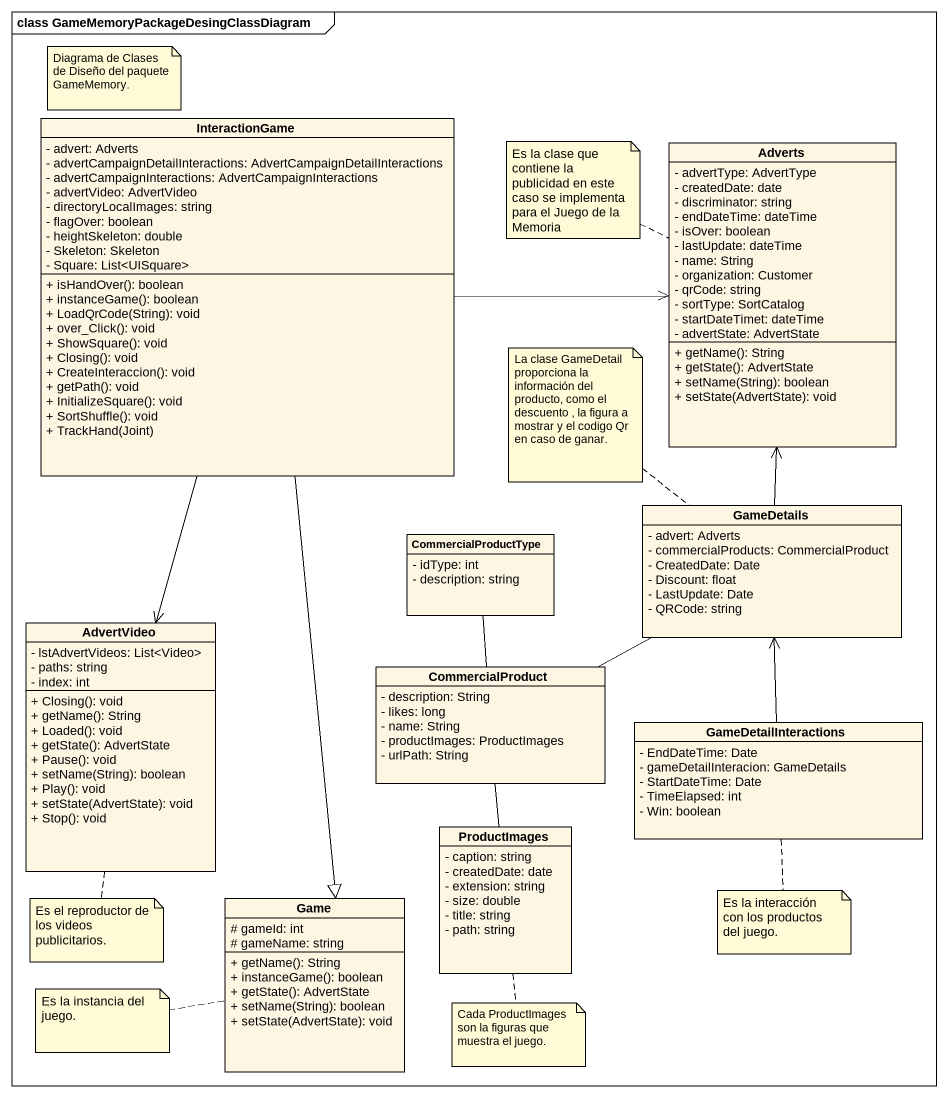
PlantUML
@startuml
mainframe class GameMemoryPackageDesingClassDiagram
hide circle
hide empty members
skinparam classAttributeIconSize 0
class InteractionGame {
  - advert: Adverts
  - advertCampaignDetailInteractions: AdvertCampaignDetailInteractions
  - advertCampaignInteractions: AdvertCampaignInteractions
  - advertVideo: AdvertVideo
  - directoryLocalImages: string
  - flagOver: boolean
  - heightSkeleton: double
  - Skeleton: Skeleton
  - Square: List<UISquare>
  + isHandOver(): boolean
  + instanceGame(): boolean
  + LoadQrCode(String): void
  + over_Click(): void
  + ShowSquare(): void
  + Closing(): void
  + CreateInteraccion(): void
  + getPath(): void
  + InitializeSquare(): void
  + SortShuffle(): void
  + TrackHand(Joint)
}
class Adverts {
  - advertType: AdvertType
  - createdDate: date
  - discriminator: string
  - endDateTime: dateTime
  - isOver: boolean
  - lastUpdate: dateTime
  - name: String
  - organization: Customer
  - qrCode: string
  - sortType: SortCatalog
  - startDateTimet: dateTime
  - advertState: AdvertState
  + getName(): String
  + getState(): AdvertState
  + setName(String): boolean
  + setState(AdvertState): void
}
class CommercialProductType {
  - idType: int
  - description: string
}
class GameDetails {
  - advert: Adverts
  - commercialProducts: CommercialProduct
  - CreatedDate: Date
  - Discount: float
  - LastUpdate: Date
  - QRCode: string
}
class AdvertVideo {
  - lstAdvertVideos: List<Video>
  - paths: string
  - index: int
  + Closing(): void
  + getName(): String
  + Loaded(): void
  + getState(): AdvertState
  + Pause(): void
  + setName(String): boolean
  + Play(): void
  + setState(AdvertState): void
  + Stop(): void
}
class CommercialProduct {
  - description: String
  - likes: long
  - name: String
  - productImages: ProductImages
  - urlPath: String
}
class GameDetailInteractions {
  - EndDateTime: Date
  - gameDetailInteracion: GameDetails
  - StartDateTime: Date
  - TimeElapsed: int
  - Win: boolean
}
class ProductImages {
  - caption: string
  - createdDate: date
  - extension: string
  - size: double
  - title: string
  - path: string
}
class Game {
  # gameId: int
  # gameName: string
  + getName(): String
  + instanceGame(): boolean
  + getState(): AdvertState
  + setName(String): boolean
  + setState(AdvertState): void
}
InteractionGame -right-> Adverts
InteractionGame --> AdvertVideo
InteractionGame --|> Game
GameDetails -up-> Adverts
CommercialProduct -up- CommercialProductType
CommercialProduct -right- GameDetails
GameDetailInteractions -up-> GameDetails
ProductImages -up- CommercialProduct
note as N1
  Diagrama de Clases de Diseño del paquete GameMemory.
end note
note left of Adverts : Es la clase que contiene la publicidad en este caso se implementa para el Juego de la Memoria
note top of GameDetails : La clase GameDetail proporciona la información del producto, como el descuento , la figura a mostrar y el codigo Qr en caso de ganar.
note bottom of AdvertVideo : Es el reproductor de los videos publicitarios.
note bottom of GameDetailInteractions : Es la interacción con los productos del juego.
note left of Game : Es la instancia del juego.
note bottom of ProductImages : Cada ProductImages son la figuras que muestra el juego.
@enduml
